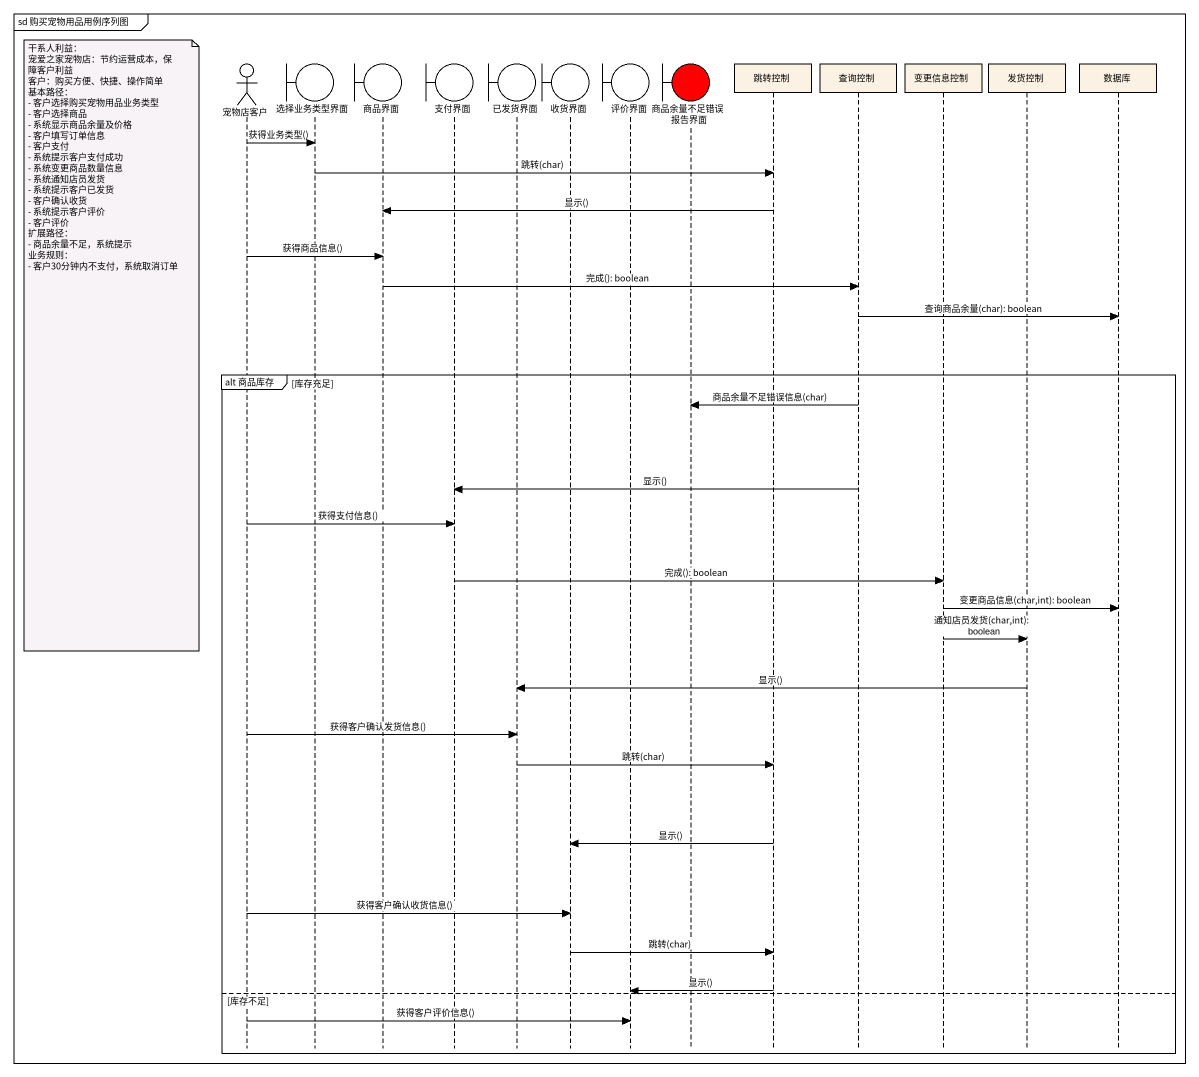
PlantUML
@startuml
mainframe sd 购买宠物用品用例序列图
hide footbox
actor 宠物店客户
boundary 选择业务类型界面
boundary 商品界面
boundary 支付界面
boundary 已发货界面
boundary 收货界面
boundary 评价界面
boundary 商品余量不足错误报告界面 #FF0000
participant 跳转控制
participant 查询控制
participant 变更信息控制
participant 发货控制
participant 数据库

宠物店客户 -> 选择业务类型界面 : 获得业务类型()
选择业务类型界面 -> 跳转控制 : 跳转(char)
跳转控制 -> 商品界面 : 显示()
宠物店客户 -> 商品界面 : 获得商品信息()
商品界面 -> 查询控制 : 完成(): boolean
查询控制 -> 数据库 : 查询商品余量(char): boolean
note left of 宠物店客户
  干系人利益：
  宠爱之家宠物店：节约运营成本，保障客户利益
  客户：购买方便、快捷、操作简单
  基本路径：
  - 客户选择购买宠物用品业务类型
  - 客户选择商品
  - 系统显示商品余量及价格
  - 客户填写订单信息
  - 客户支付
  - 系统提示客户支付成功
  - 系统变更商品数量信息
  - 系统通知店员发货
  - 系统提示客户已发货
  - 客户确认收货
  - 系统提示客户评价
  - 客户评价
  扩展路径：
  - 商品余量不足，系统提示
  业务规则：
  - 客户30分钟内不支付，系统取消订单
end note
group alt 商品库存 [库存充足]
  查询控制 -> 商品余量不足错误报告界面 : 商品余量不足错误信息(char)
  查询控制 -> 支付界面 : 显示()
  宠物店客户 -> 支付界面 : 获得支付信息()
  支付界面 -> 变更信息控制 : 完成(): boolean
  变更信息控制 -> 数据库 : 变更商品信息(char,int): boolean
  变更信息控制 -> 发货控制 : 通知店员发货(char,int): boolean
  发货控制 -> 已发货界面 : 显示()
  宠物店客户 -> 已发货界面 : 获得客户确认发货信息()
  已发货界面 -> 跳转控制 : 跳转(char)
  跳转控制 -> 收货界面 : 显示()
  宠物店客户 -> 收货界面 : 获得客户确认收货信息()
  收货界面 -> 跳转控制 : 跳转(char)
  跳转控制 -> 评价界面 : 显示()
else 库存不足
  宠物店客户 -> 评价界面 : 获得客户评价信息()
end
@enduml
